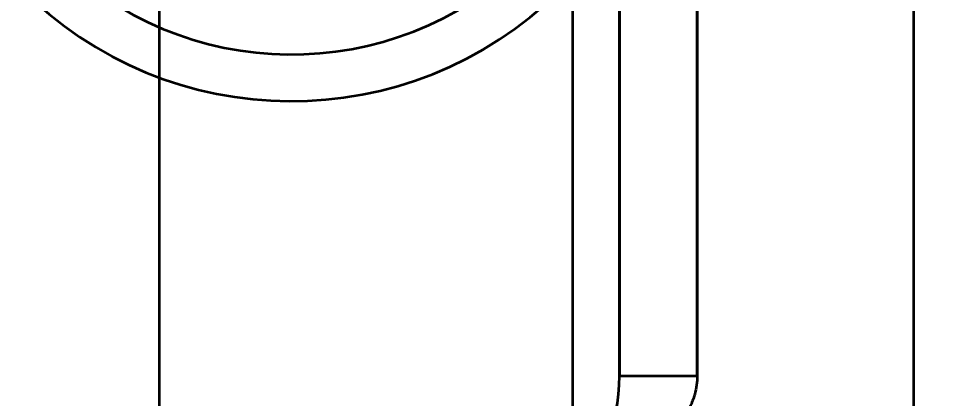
# Model space of a CAD drawing. Header units: millimetres. Extents: x -178 to 3694, y -325 to 1836.
# Drawn here: x 104 to 164.3, y 66.4 to 90.8 of the extents above; entities that cross this region are included whole.
import ezdxf

# ---------------------------------------------------------------- set-up
doc = ezdxf.new("R2010")
doc.units = ezdxf.units.MM
doc.styles.get("Standard").update_dxf_attribs({"font": 'arial.ttf'})
doc.dimstyles.new('CGJ', dxfattribs={"dimscale": 13, "dimtxt": 2.25, "dimasz": 2.25, "dimexe": 1, "dimexo": 1.25, "dimgap": 1.15, "dimtad": 1, "dimtoh": 1, "dimdec": 1, "dimdsep": 46, "dimtxsty": 'Standard', "dimcen": 0, "dimclrd": 2, "dimclre": 2, "dimclrt": 2, "dimadec": 0, "dimazin": 0, "dimtfac": 1, "dimtdec": 1, "dimtmove": 0, "dimatfit": 0, "dimfxl": 1, "dimtolj": 1, "dimtzin": 0, "dimlwe": -1, "dimarcsym": 2})

# ---------------------------------------------------------------- blocks, each defined once
blk = doc.blocks.new('*D57')
at = {"color": 2, "transparency": 16777216}
for p, q in [((0.015, 8.75), (0.015, -153.5)), ((1500.015, 8.75), (1500.015, -153.5))]:
    blk.add_line(p, q, dxfattribs=at)
at = {"color": 2, "lineweight": -2, "transparency": 16777216}
blk.add_line((29.265, -140.5), (1470.765, -140.5), dxfattribs=at)
at = {"color": 2, "transparency": 16777216}
for points in [[(29.265, -135.625), (29.265, -145.375), (0.015, -140.5)], [(1470.765, -135.625), (1470.765, -145.375), (1500.015, -140.5)]]:
    blk.add_solid(points, dxfattribs=at)
at = {"layer": 'Defpoints', "color": 0, "transparency": 16777216}
for p in [(0.015, 25), (1500.015, 25), (1500.015, -140.5)]:
    blk.add_point(p, dxfattribs=at)
at = {"color": 2, "transparency": 16777216, "insert": (750.015, -110.416), "char_height": 29.25, "attachment_point": 5}
blk.add_mtext('\\A1;1200 / 1350 / 1500 / 1650 / 1800', dxfattribs=at)

msp = doc.modelspace()

# ---------------------------------------------------------------- linework, layer by layer
at = {"color": 7, "linetype": 'Continuous', "lineweight": 35}
for p, q in [((113.015, 540), (113.015, 60)), ((113.015, 540), (113.015, 60)), ((147.601, 67.828), (147.601, 532.172)), ((139.601, 61.938), (139.601, 263)), ((139.601, 61.938), (139.601, 263)), ((142.601, 67.828), (142.601, 263)), ((142.601, 101.2), (142.601, 67.828)), ((147.601, 101.2), (147.601, 67.828)), ((161.515, 52.27), (161.515, 100.559)), ((161.515, 50), (161.515, 98.289)), ((142.601, 67.828), (147.601, 67.828))]:
    msp.add_line(p, q, dxfattribs=at)
for radius, end in [(24.5, 314.6585), (24.5, 314.6585), (21.5, 314.29926)]:
    msp.add_arc((121.515, 110), radius, 134.6585, end, dxfattribs=at)
msp.add_ellipse((139.601, 67.828), major_axis=(0, 5.889), ratio=0.5094, start_param=3.141593, end_param=4.712389, dxfattribs=at)
msp.add_open_spline([(147.601, 67.828), (147.594, 67.628), (147.578, 67.229), (147.462, 66.697), (147.309, 66.232), (147.136, 65.834), (146.909, 65.416), (146.617, 64.981), (146.244, 64.531), (145.807, 64.097), (145.338, 63.712), (144.857, 63.38), (144.372, 63.092), (143.845, 62.827), (143.28, 62.59), (142.686, 62.387), (142.06, 62.216), (141.399, 62.081), (140.759, 61.994), (140.157, 61.947), (139.787, 61.941), (139.601, 61.938)], degree=3, knots=[0, 0, 0, 0, 0.0714518, 0.1429019, 0.191934, 0.2410069, 0.2900346, 0.3493169, 0.4085941, 0.4694717, 0.5303407, 0.5783801, 0.6264147, 0.6757401, 0.7250591, 0.773185, 0.8213047, 0.8713572, 0.9214043, 0.9605578, 1, 1, 1, 1], dxfattribs=at)

# ---------------------------------------------------------------- dimensions: what is measured, and where the dimension line sits
dim = msp.add_linear_dim(base=(1500.015, -140.5), p1=(0.015, 25), p2=(1500.015, 25), angle=180, text='1200 / 1350 / <> / 1650 / 1800', dimstyle='CGJ')
dim.commit()
dim.dimension.update_dxf_attribs({"geometry": '*D57', "text_midpoint": (750.015, -140.5), "dimtype": 160})

doc.saveas('drawing.dxf')
